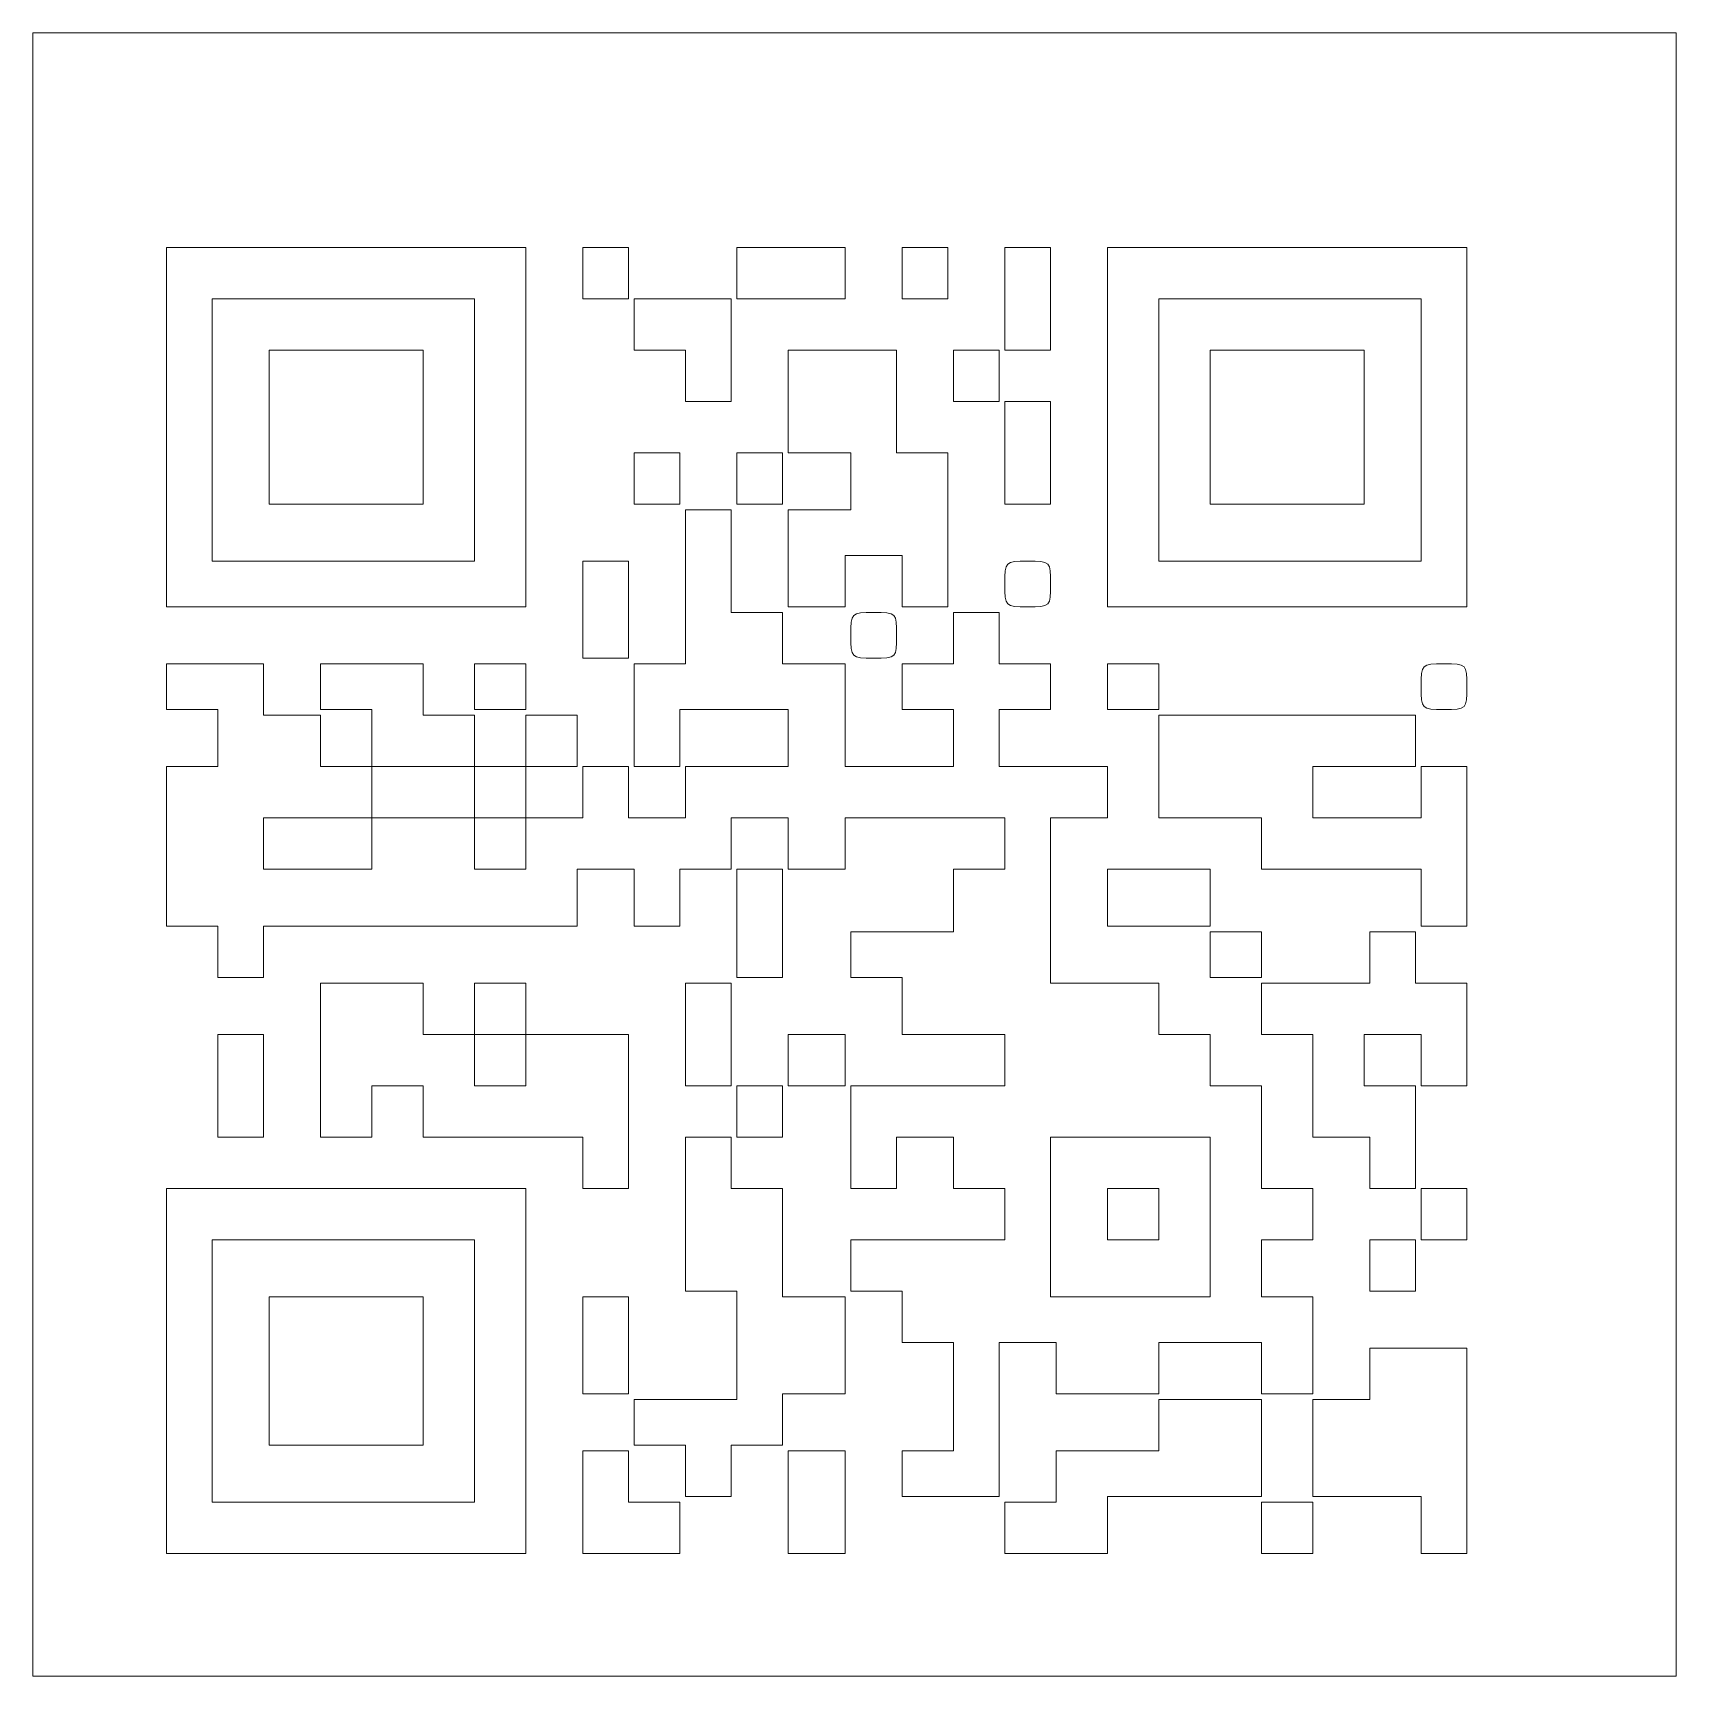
# Model space of a CAD drawing. Header units: millimetres. Extents: x 0 to 50, y 0 to 50.
import ezdxf

# ---------------------------------------------------------------- set-up
doc = ezdxf.new("R2010")
doc.units = ezdxf.units.MM
doc.layers.add('Cut', color=1, linetype='CONTINUOUS', lineweight=0)
doc.layers.add('Engrave', color=7, linetype='CONTINUOUS', lineweight=0)

msp = doc.modelspace()

# ---------------------------------------------------------------- linework, layer by layer
at = {"layer": 'Cut'}
for p, q in [((0, 50), (50, 50)), ((0, 0), (0, 50)), ((50, 50), (50, 0)), ((50, 0), (0, 0))]:
    msp.add_line(p, q, dxfattribs=at)
at = {"layer": 'Engrave', "color": 7}
for points in [[(4.069097, 38.002704), (4.069097, 43.468682), (9.535078, 43.468682), (15.001059, 43.468682), (15.001059, 38.002704), (15.001059, 32.536723), (9.535078, 32.536723), (4.069097, 32.536723), (4.069097, 38.002704), (4.069097, 38.002704)], [(16.736291, 42.687827), (16.736291, 43.468682), (17.43038, 43.468682), (18.124475, 43.468682), (18.124475, 42.687827), (18.124475, 41.906975), (17.43038, 41.906975), (16.736291, 41.906975), (16.736291, 42.687827), (16.736291, 42.687827)], [(21.421414, 42.687827), (21.421414, 43.468682), (23.069886, 43.468682), (24.718355, 43.468682), (24.718355, 42.687827), (24.718355, 41.906975), (23.069886, 41.906975), (21.421414, 41.906975), (21.421414, 42.687827), (21.421414, 42.687827)], [(26.453587, 42.687827), (26.453587, 43.468682), (27.147681, 43.468682), (27.841773, 43.468682), (27.841773, 42.687827), (27.841773, 41.906975), (27.147681, 41.906975), (26.453587, 41.906975), (26.453587, 42.687827), (26.453587, 42.687827)], [(29.577005, 41.906975), (29.577005, 43.468682), (30.271099, 43.468682), (30.965191, 43.468682), (30.965191, 41.906975), (30.965191, 40.345267), (30.271099, 40.345267), (29.577005, 40.345267), (29.577005, 41.906975), (29.577005, 41.906975)], [(32.700423, 38.002704), (32.700423, 43.468682), (38.166401, 43.468682), (43.632382, 43.468682), (43.632382, 38.002704), (43.632382, 32.536723), (38.166401, 32.536723), (32.700423, 32.536723), (32.700423, 38.002704), (32.700423, 38.002704)], [(13.439349, 37.915943), (13.439349, 41.906975), (9.448317, 41.906975), (5.457283, 41.906975), (5.457283, 37.915943), (5.457283, 33.924909), (9.448317, 33.924909), (13.439349, 33.924909), (13.439349, 37.915943), (13.439349, 37.915943)], [(19.859707, 39.564414), (19.859707, 40.345267), (19.078851, 40.345267), (18.297999, 40.345267), (18.297999, 41.126119), (18.297999, 41.906975), (19.772943, 41.906975), (21.247893, 41.906975), (21.247893, 40.345267), (21.247893, 38.783559), (20.553798, 38.783559), (19.859707, 38.783559), (19.859707, 39.564414), (19.859707, 39.564414)], [(42.244196, 37.915943), (42.244196, 41.906975), (38.253165, 41.906975), (34.262133, 41.906975), (34.262133, 37.915943), (34.262133, 33.924909), (38.253165, 33.924909), (42.244196, 33.924909), (42.244196, 37.915943), (42.244196, 37.915943)], [(7.192515, 38.002704), (7.192515, 40.345267), (9.535078, 40.345267), (11.877641, 40.345267), (11.877641, 38.002704), (11.877641, 35.660141), (9.535078, 35.660141), (7.192515, 35.660141), (7.192515, 38.002704), (7.192515, 38.002704)], [(22.983125, 34.01167), (22.983125, 35.486617), (23.937502, 35.486617), (24.891879, 35.486617), (24.891879, 36.354233), (24.891879, 37.221849), (23.937502, 37.221849), (22.983125, 37.221849), (22.983125, 38.783559), (22.983125, 40.345267), (24.631594, 40.345267), (26.280065, 40.345267), (26.280065, 38.783559), (26.280065, 37.221849), (27.060921, 37.221849), (27.841773, 37.221849), (27.841773, 34.879286), (27.841773, 32.536723), (27.147681, 32.536723), (26.453587, 32.536723), (26.453587, 33.317578), (26.453587, 34.09843), (25.585971, 34.09843), (24.718355, 34.09843), (24.718355, 33.317578), (24.718355, 32.536723), (23.850741, 32.536723), (22.983125, 32.536723), (22.983125, 34.01167), (22.983125, 34.01167)], [(28.015297, 39.564414), (28.015297, 40.345267), (28.709389, 40.345267), (29.403483, 40.345267), (29.403483, 39.564414), (29.403483, 38.783559), (28.709389, 38.783559), (28.015297, 38.783559), (28.015297, 39.564414), (28.015297, 39.564414)], [(35.823841, 38.002704), (35.823841, 40.345267), (38.166401, 40.345267), (40.508967, 40.345267), (40.508967, 38.002704), (40.508967, 35.660141), (38.166401, 35.660141), (35.823841, 35.660141), (35.823841, 38.002704), (35.823841, 38.002704)], [(29.577005, 37.221849), (29.577005, 38.783559), (30.271099, 38.783559), (30.965191, 38.783559), (30.965191, 37.221849), (30.965191, 35.660141), (30.271099, 35.660141), (29.577005, 35.660141), (29.577005, 37.221849), (29.577005, 37.221849)], [(18.297999, 36.440996), (18.297999, 37.221849), (18.992091, 37.221849), (19.686182, 37.221849), (19.686182, 36.440996), (19.686182, 35.660141), (18.992091, 35.660141), (18.297999, 35.660141), (18.297999, 36.440996), (18.297999, 36.440996)], [(21.421414, 36.440996), (21.421414, 37.221849), (22.115509, 37.221849), (22.8096, 37.221849), (22.8096, 36.440996), (22.8096, 35.660141), (22.115509, 35.660141), (21.421414, 35.660141), (21.421414, 36.440996), (21.421414, 36.440996)], [(26.453587, 6.161191), (26.453587, 6.855288), (27.234442, 6.855288), (28.015297, 6.855288), (28.015297, 8.503776), (28.015297, 10.152236), (27.234442, 10.152236), (26.453587, 10.152236), (26.453587, 10.933089), (26.453587, 11.713941), (25.672734, 11.713941), (24.891879, 11.713941), (24.891879, 12.494793), (24.891879, 13.275646), (27.234442, 13.275646), (29.577005, 13.275646), (29.577005, 14.056498), (29.577005, 14.837359), (28.796152, 14.837359), (28.015297, 14.837359), (28.015297, 15.618212), (28.015297, 16.399067), (27.147681, 16.399067), (26.280065, 16.399067), (26.280065, 15.618212), (26.280065, 14.837359), (25.585971, 14.837359), (24.891879, 14.837359), (24.891879, 16.399067), (24.891879, 17.960775), (27.234442, 17.960775), (29.577005, 17.960775), (29.577005, 18.741627), (29.577005, 19.522482), (28.015297, 19.522482), (26.453587, 19.522482), (26.453587, 20.390098), (26.453587, 21.257717), (25.672734, 21.257717), (24.891879, 21.257717), (24.891879, 21.951809), (24.891879, 22.645903), (26.453587, 22.645903), (28.015297, 22.645903), (28.015297, 23.60028), (28.015297, 24.554657), (28.796152, 24.554657), (29.577005, 24.554657), (29.577005, 25.335512), (29.577005, 26.116367), (27.147681, 26.116367), (24.718355, 26.116367), (24.718355, 25.335512), (24.718355, 24.554657), (23.850741, 24.554657), (22.983125, 24.554657), (22.983125, 25.335512), (22.983125, 26.116367), (22.115509, 26.116367), (21.247893, 26.116367), (21.247893, 25.335512), (21.247893, 24.554657), (20.467037, 24.554657), (19.686182, 24.554657), (19.686182, 23.687041), (19.686182, 22.819425), (18.992091, 22.819425), (18.297999, 22.819425), (18.297999, 23.687041), (18.297999, 24.554657), (17.43038, 24.554657), (16.562764, 24.554657), (16.562764, 23.687041), (16.562764, 22.819425), (11.79088, 22.819425), (7.018991, 22.819425), (7.018991, 22.038572), (7.018991, 21.257717), (6.324899, 21.257717), (5.630804, 21.257717), (5.630804, 22.038572), (5.630804, 22.819425), (4.849949, 22.819425), (4.069097, 22.819425), (4.069097, 25.248751), (4.069097, 27.678072), (4.849949, 27.678072), (5.630804, 27.678072), (5.630804, 28.545688), (5.630804, 29.413304), (4.849949, 29.413304), (4.069097, 29.413304), (4.069097, 30.107399), (4.069097, 30.801491), (5.544044, 30.801491), (7.018991, 30.801491), (7.018991, 30.020635), (7.018991, 29.239783), (7.886607, 29.239783), (8.754223, 29.239783), (8.754223, 28.458928), (8.754223, 27.678072), (9.535078, 27.678072), (10.31593, 27.678072), (10.31593, 26.89722), (10.31593, 26.116367), (11.877641, 26.116367), (13.439349, 26.116367), (13.439349, 25.335512), (13.439349, 24.554657), (14.220204, 24.554657), (15.001059, 24.554657), (15.001059, 25.335512), (15.001059, 26.116367), (15.868675, 26.116367), (16.736291, 26.116367), (16.736291, 26.89722), (16.736291, 27.678072), (17.43038, 27.678072), (18.124475, 27.678072), (18.124475, 26.89722), (18.124475, 26.116367), (18.992091, 26.116367), (19.859707, 26.116367), (19.859707, 26.89722), (19.859707, 27.678072), (21.421414, 27.678072), (22.983125, 27.678072), (22.983125, 28.545688), (22.983125, 29.413304), (21.334654, 29.413304), (19.686182, 29.413304), (19.686182, 28.545688), (19.686182, 27.678072), (18.992091, 27.678072), (18.297999, 27.678072), (18.297999, 29.239783), (18.297999, 30.801491), (19.078851, 30.801491), (19.859707, 30.801491), (19.859707, 33.144054), (19.859707, 35.486617), (20.553798, 35.486617), (21.247893, 35.486617), (21.247893, 33.924909), (21.247893, 32.363201), (22.028748, 32.363201), (22.8096, 32.363201), (22.8096, 31.582346), (22.8096, 30.801491), (23.763977, 30.801491), (24.718355, 30.801491), (24.718355, 29.239783), (24.718355, 27.678072), (26.366826, 27.678072), (28.015297, 27.678072), (28.015297, 28.545688), (28.015297, 29.413304), (27.234442, 29.413304), (26.453587, 29.413304), (26.453587, 30.107399), (26.453587, 30.801491), (27.234442, 30.801491), (28.015297, 30.801491), (28.015297, 31.582346), (28.015297, 32.363201), (28.709389, 32.363201), (29.403483, 32.363201), (29.403483, 31.582346), (29.403483, 30.801491), (30.184338, 30.801491), (30.965191, 30.801491), (30.965191, 30.107399), (30.965191, 29.413304), (30.184338, 29.413304), (29.403483, 29.413304), (29.403483, 28.545688), (29.403483, 27.678072), (31.051954, 27.678072), (32.700423, 27.678072), (32.700423, 26.89722), (32.700423, 26.116367), (31.832807, 26.116367), (30.965191, 26.116367), (30.965191, 23.60028), (30.965191, 21.084193), (32.613662, 21.084193), (34.262133, 21.084193), (34.262133, 20.303338), (34.262133, 19.522482), (35.042986, 19.522482), (35.823841, 19.522482), (35.823841, 18.741627), (35.823841, 17.960775), (36.604694, 17.960775), (37.385549, 17.960775), (37.385549, 16.399067), (37.385549, 14.837359), (38.166401, 14.837359), (38.947257, 14.837359), (38.947257, 14.056498), (38.947257, 13.275646), (38.166401, 13.275646), (37.385549, 13.275646), (37.385549, 12.408038), (37.385549, 11.540431), (38.166401, 11.540431), (38.947257, 11.540431), (38.947257, 10.065481), (38.947257, 8.590531), (38.166401, 8.590531), (37.385549, 8.590531), (37.385549, 9.371384), (37.385549, 10.152236), (35.823841, 10.152236), (34.262133, 10.152236), (34.262133, 9.371384), (34.262133, 8.590531), (32.700423, 8.590531), (31.138715, 8.590531), (31.138715, 9.371384), (31.138715, 10.152236), (30.271099, 10.152236), (29.403483, 10.152236), (29.403483, 7.809679), (29.403483, 5.467093), (27.928537, 5.467093), (26.453587, 5.467093), (26.453587, 6.161191), (26.453587, 6.161191)], [(16.736291, 32.449962), (16.736291, 33.924909), (17.43038, 33.924909), (18.124475, 33.924909), (18.124475, 32.449962), (18.124475, 30.975012), (17.43038, 30.975012), (16.736291, 30.975012), (16.736291, 32.449962), (16.736291, 32.449962)], [(29.577005, 33.230814), (29.577005, 33.230814)], [(24.891879, 31.669107), (24.891879, 31.669107)], [(10.31593, 28.545688), (10.31593, 29.413304), (9.535078, 29.413304), (8.754223, 29.413304), (8.754223, 30.107399), (8.754223, 30.801491), (10.31593, 30.801491), (11.877641, 30.801491), (11.877641, 30.020635), (11.877641, 29.239783), (12.658496, 29.239783), (13.439349, 29.239783), (13.439349, 28.458928), (13.439349, 27.678072), (11.877641, 27.678072), (10.31593, 27.678072), (10.31593, 28.545688), (10.31593, 28.545688)], [(13.439349, 30.107399), (13.439349, 30.801491), (14.220204, 30.801491), (15.001059, 30.801491), (15.001059, 30.107399), (15.001059, 29.413304), (14.220204, 29.413304), (13.439349, 29.413304), (13.439349, 30.107399), (13.439349, 30.107399)], [(32.700423, 30.107399), (32.700423, 30.801491), (33.481278, 30.801491), (34.262133, 30.801491), (34.262133, 30.107399), (34.262133, 29.413304), (33.481278, 29.413304), (32.700423, 29.413304), (32.700423, 30.107399), (32.700423, 30.107399)], [(42.244196, 30.107399), (42.244196, 30.107399)], [(15.001059, 28.458928), (15.001059, 29.239783), (15.781912, 29.239783), (16.562764, 29.239783), (16.562764, 28.458928), (16.562764, 27.678072), (15.781912, 27.678072), (15.001059, 27.678072), (15.001059, 28.458928), (15.001059, 28.458928)], [(42.244196, 23.687041), (42.244196, 24.554657), (39.814873, 24.554657), (37.385549, 24.554657), (37.385549, 25.335512), (37.385549, 26.116367), (35.823841, 26.116367), (34.262133, 26.116367), (34.262133, 27.678072), (34.262133, 29.239783), (38.166401, 29.239783), (42.070675, 29.239783), (42.070675, 28.458928), (42.070675, 27.678072), (40.508967, 27.678072), (38.947257, 27.678072), (38.947257, 26.89722), (38.947257, 26.116367), (40.595728, 26.116367), (42.244196, 26.116367), (42.244196, 26.89722), (42.244196, 27.678072), (42.938291, 27.678072), (43.632382, 27.678072), (43.632382, 25.248751), (43.632382, 22.819425), (42.938291, 22.819425), (42.244196, 22.819425), (42.244196, 23.687041), (42.244196, 23.687041)], [(13.439349, 26.89722), (13.439349, 27.678072), (14.220204, 27.678072), (15.001059, 27.678072), (15.001059, 26.89722), (15.001059, 26.116367), (14.220204, 26.116367), (13.439349, 26.116367), (13.439349, 26.89722), (13.439349, 26.89722)], [(10.31593, 25.335512), (10.31593, 26.116367), (8.667462, 26.116367), (7.018991, 26.116367), (7.018991, 25.335512), (7.018991, 24.554657), (8.667462, 24.554657), (10.31593, 24.554657), (10.31593, 25.335512), (10.31593, 25.335512)], [(21.421414, 22.906188), (21.421414, 24.554657), (22.115509, 24.554657), (22.8096, 24.554657), (22.8096, 22.906188), (22.8096, 21.257717), (22.115509, 21.257717), (21.421414, 21.257717), (21.421414, 22.906188), (21.421414, 22.906188)], [(32.700423, 23.687041), (32.700423, 24.554657), (34.262133, 24.554657), (35.823841, 24.554657), (35.823841, 23.687041), (35.823841, 22.819425), (34.262133, 22.819425), (32.700423, 22.819425), (32.700423, 23.687041), (32.700423, 23.687041)], [(35.823841, 21.951809), (35.823841, 22.645903), (36.604694, 22.645903), (37.385549, 22.645903), (37.385549, 21.951809), (37.385549, 21.257717), (36.604694, 21.257717), (35.823841, 21.257717), (35.823841, 21.951809), (35.823841, 21.951809)], [(40.682489, 15.618212), (40.682489, 16.399067), (39.814873, 16.399067), (38.947257, 16.399067), (38.947257, 17.960775), (38.947257, 19.522482), (38.166401, 19.522482), (37.385549, 19.522482), (37.385549, 20.303338), (37.385549, 21.084193), (39.034017, 21.084193), (40.682489, 21.084193), (40.682489, 21.865048), (40.682489, 22.645903), (41.37658, 22.645903), (42.070675, 22.645903), (42.070675, 21.865048), (42.070675, 21.084193), (42.85153, 21.084193), (43.632382, 21.084193), (43.632382, 19.522482), (43.632382, 17.960775), (42.938291, 17.960775), (42.244196, 17.960775), (42.244196, 18.741627), (42.244196, 19.522482), (41.37658, 19.522482), (40.508967, 19.522482), (40.508967, 18.741627), (40.508967, 17.960775), (41.289819, 17.960775), (42.070675, 17.960775), (42.070675, 16.399067), (42.070675, 14.837359), (41.37658, 14.837359), (40.682489, 14.837359), (40.682489, 15.618212), (40.682489, 15.618212)], [(16.736291, 15.618212), (16.736291, 16.399067), (14.306965, 16.399067), (11.877641, 16.399067), (11.877641, 17.179922), (11.877641, 17.960775), (11.096786, 17.960775), (10.31593, 17.960775), (10.31593, 17.179922), (10.31593, 16.399067), (9.535078, 16.399067), (8.754223, 16.399067), (8.754223, 18.741627), (8.754223, 21.084193), (10.31593, 21.084193), (11.877641, 21.084193), (11.877641, 20.303338), (11.877641, 19.522482), (12.658496, 19.522482), (13.439349, 19.522482), (13.439349, 18.741627), (13.439349, 17.960775), (14.220204, 17.960775), (15.001059, 17.960775), (15.001059, 18.741627), (15.001059, 19.522482), (16.562764, 19.522482), (18.124475, 19.522482), (18.124475, 17.179922), (18.124475, 14.837359), (17.43038, 14.837359), (16.736291, 14.837359), (16.736291, 15.618212), (16.736291, 15.618212)], [(13.439349, 20.303338), (13.439349, 21.084193), (14.220204, 21.084193), (15.001059, 21.084193), (15.001059, 20.303338), (15.001059, 19.522482), (14.220204, 19.522482), (13.439349, 19.522482), (13.439349, 20.303338), (13.439349, 20.303338)], [(19.859707, 19.522482), (19.859707, 21.084193), (20.553798, 21.084193), (21.247893, 21.084193), (21.247893, 19.522482), (21.247893, 17.960775), (20.553798, 17.960775), (19.859707, 17.960775), (19.859707, 19.522482), (19.859707, 19.522482)], [(5.630804, 17.960775), (5.630804, 19.522482), (6.324899, 19.522482), (7.018991, 19.522482), (7.018991, 17.960775), (7.018991, 16.399067), (6.324899, 16.399067), (5.630804, 16.399067), (5.630804, 17.960775), (5.630804, 17.960775)], [(22.983125, 18.741627), (22.983125, 19.522482), (23.850741, 19.522482), (24.718355, 19.522482), (24.718355, 18.741627), (24.718355, 17.960775), (23.850741, 17.960775), (22.983125, 17.960775), (22.983125, 18.741627), (22.983125, 18.741627)], [(21.421414, 17.179922), (21.421414, 17.960775), (22.115509, 17.960775), (22.8096, 17.960775), (22.8096, 17.179922), (22.8096, 16.399067), (22.115509, 16.399067), (21.421414, 16.399067), (21.421414, 17.179922), (21.421414, 17.179922)], [(19.859707, 6.247974), (19.859707, 7.028826), (19.078851, 7.028826), (18.297999, 7.028826), (18.297999, 7.722895), (18.297999, 8.416993), (19.859707, 8.416993), (21.421414, 8.416993), (21.421414, 10.065481), (21.421414, 11.713941), (20.640559, 11.713941), (19.859707, 11.713941), (19.859707, 14.056498), (19.859707, 16.399067), (20.553798, 16.399067), (21.247893, 16.399067), (21.247893, 15.618212), (21.247893, 14.837359), (22.028748, 14.837359), (22.8096, 14.837359), (22.8096, 13.188891), (22.8096, 11.540431), (23.763977, 11.540431), (24.718355, 11.540431), (24.718355, 10.065481), (24.718355, 8.590531), (23.763977, 8.590531), (22.8096, 8.590531), (22.8096, 7.809679), (22.8096, 7.028826), (22.028748, 7.028826), (21.247893, 7.028826), (21.247893, 6.247974), (21.247893, 5.467093), (20.553798, 5.467093), (19.859707, 5.467093), (19.859707, 6.247974), (19.859707, 6.247974)], [(35.823841, 13.969743), (35.823841, 16.399067), (33.394517, 16.399067), (30.965191, 16.399067), (30.965191, 13.969743), (30.965191, 11.540431), (33.394517, 11.540431), (35.823841, 11.540431), (35.823841, 13.969743), (35.823841, 13.969743)], [(4.069097, 9.284629), (4.069097, 14.837359), (9.535078, 14.837359), (15.001059, 14.837359), (15.001059, 9.284629), (15.001059, 3.731878), (9.535078, 3.731878), (4.069097, 3.731878), (4.069097, 9.284629), (4.069097, 9.284629)], [(32.700423, 14.056498), (32.700423, 14.837359), (33.481278, 14.837359), (34.262133, 14.837359), (34.262133, 14.056498), (34.262133, 13.275646), (33.481278, 13.275646), (32.700423, 13.275646), (32.700423, 14.056498), (32.700423, 14.056498)], [(42.244196, 14.056498), (42.244196, 14.837359), (42.938291, 14.837359), (43.632382, 14.837359), (43.632382, 14.056498), (43.632382, 13.275646), (42.938291, 13.275646), (42.244196, 13.275646), (42.244196, 14.056498), (42.244196, 14.056498)], [(13.439349, 9.284629), (13.439349, 13.275646), (9.448317, 13.275646), (5.457283, 13.275646), (5.457283, 9.284629), (5.457283, 5.293583), (9.448317, 5.293583), (13.439349, 5.293583), (13.439349, 9.284629), (13.439349, 9.284629)], [(40.682489, 12.494793), (40.682489, 13.275646), (41.37658, 13.275646), (42.070675, 13.275646), (42.070675, 12.494793), (42.070675, 11.713941), (41.37658, 11.713941), (40.682489, 11.713941), (40.682489, 12.494793), (40.682489, 12.494793)], [(7.192515, 9.284629), (7.192515, 11.540431), (9.535078, 11.540431), (11.877641, 11.540431), (11.877641, 9.284629), (11.877641, 7.028826), (9.535078, 7.028826), (7.192515, 7.028826), (7.192515, 9.284629), (7.192515, 9.284629)], [(16.736291, 10.065481), (16.736291, 11.540431), (17.43038, 11.540431), (18.124475, 11.540431), (18.124475, 10.065481), (18.124475, 8.590531), (17.43038, 8.590531), (16.736291, 8.590531), (16.736291, 10.065481), (16.736291, 10.065481)], [(42.244196, 4.599486), (42.244196, 5.467093), (40.595728, 5.467093), (38.947257, 5.467093), (38.947257, 6.942043), (38.947257, 8.416993), (39.814873, 8.416993), (40.682489, 8.416993), (40.682489, 9.197845), (40.682489, 9.978698), (42.157436, 9.978698), (43.632382, 9.978698), (43.632382, 6.855288), (43.632382, 3.731878), (42.938291, 3.731878), (42.244196, 3.731878), (42.244196, 4.599486), (42.244196, 4.599486)], [(29.577005, 4.512731), (29.577005, 5.293583), (30.35786, 5.293583), (31.138715, 5.293583), (31.138715, 6.074435), (31.138715, 6.855288), (32.700423, 6.855288), (34.262133, 6.855288), (34.262133, 7.63614), (34.262133, 8.416993), (35.823841, 8.416993), (37.385549, 8.416993), (37.385549, 6.942043), (37.385549, 5.467093), (35.042986, 5.467093), (32.700423, 5.467093), (32.700423, 4.599486), (32.700423, 3.731878), (31.138715, 3.731878), (29.577005, 3.731878), (29.577005, 4.512731), (29.577005, 4.512731)], [(16.736291, 5.293583), (16.736291, 6.855288), (17.43038, 6.855288), (18.124475, 6.855288), (18.124475, 6.074435), (18.124475, 5.293583), (18.90533, 5.293583), (19.686182, 5.293583), (19.686182, 4.512731), (19.686182, 3.731878), (18.211235, 3.731878), (16.736291, 3.731878), (16.736291, 5.293583), (16.736291, 5.293583)], [(22.983125, 5.293583), (22.983125, 6.855288), (23.850741, 6.855288), (24.718355, 6.855288), (24.718355, 5.293583), (24.718355, 3.731878), (23.850741, 3.731878), (22.983125, 3.731878), (22.983125, 5.293583), (22.983125, 5.293583)], [(37.385549, 4.512731), (37.385549, 5.293583), (38.166401, 5.293583), (38.947257, 5.293583), (38.947257, 4.512731), (38.947257, 3.731878), (38.166401, 3.731878), (37.385549, 3.731878), (37.385549, 4.512731), (37.385549, 4.512731)]]:
    msp.add_lwpolyline(points, dxfattribs=at)
for points in [[(29.577005, 33.230814), (29.577005, 33.924909), (29.577005, 33.924909), (30.271099, 33.924909)], [(30.271099, 33.924909), (30.965191, 33.924909), (30.965191, 33.924909), (30.965191, 33.230814)], [(30.271099, 32.536723), (29.577005, 32.536723), (29.577005, 32.536723), (29.577005, 33.230814)], [(30.965191, 33.230814), (30.965191, 32.536723), (30.965191, 32.536723), (30.271099, 32.536723)], [(24.891879, 31.669107), (24.891879, 32.363201), (24.891879, 32.363201), (25.585971, 32.363201)], [(25.585971, 32.363201), (26.280065, 32.363201), (26.280065, 32.363201), (26.280065, 31.669107)], [(25.585971, 30.975012), (24.891879, 30.975012), (24.891879, 30.975012), (24.891879, 31.669107)], [(26.280065, 31.669107), (26.280065, 30.975012), (26.280065, 30.975012), (25.585971, 30.975012)], [(42.244196, 30.107399), (42.244196, 30.801491), (42.244196, 30.801491), (42.938291, 30.801491)], [(42.938291, 30.801491), (43.632382, 30.801491), (43.632382, 30.801491), (43.632382, 30.107399)], [(42.938291, 29.413304), (42.244196, 29.413304), (42.244196, 29.413304), (42.244196, 30.107399)], [(43.632382, 30.107399), (43.632382, 29.413304), (43.632382, 29.413304), (42.938291, 29.413304)]]:
    msp.add_open_spline(points, degree=3, dxfattribs=at)

doc.saveas('drawing.dxf')
